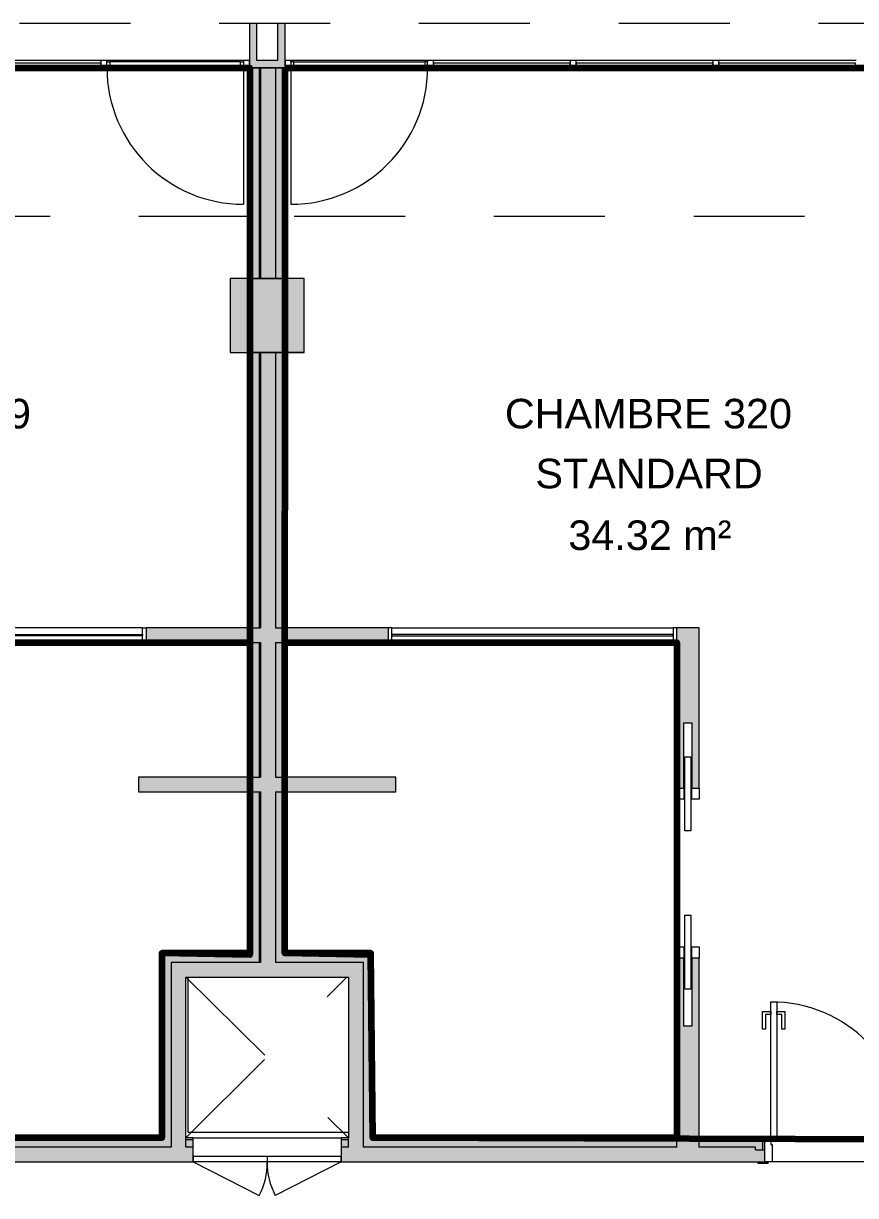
# Model space of a CAD drawing. Header units: metres. Extents: x -227.9 to -140, y 38 to 92.1.
# Drawn here: x -197.77 to -192.14, y 51.89 to 59.81 of the extents above; entities that cross this region are included whole.
import ezdxf

# ---------------------------------------------------------------- set-up
doc = ezdxf.new("R2010")
doc.units = ezdxf.units.M
doc.linetypes.add('JIS_02_0.7', pattern=[1.35, 0.75, -0.6])
for name, color, linetype, lineweight in [('A-AREA-IDEN', 7, 'Continuous', 9), ('A-COLS', 7, 'Continuous', 5), ('A-DOOR', 7, 'Continuous', 5), ('A-FLOR', 7, 'Continuous', 5), ('A-GLAZ', 7, 'Continuous', 5), ('A-GLAZ-CURT', 7, 'Continuous', 5), ('A-GLAZ-CWMG', 7, 'Continuous', 5), ('A-ROOF', 7, 'Continuous', 5), ('A-WALL', 7, 'Continuous', 5), ('A-WALL-PATT', 7, 'Continuous', 13), ('I-WALL', 7, 'Continuous', 5), ('S-COLS', 7, 'Continuous', 5)]:
    doc.layers.add(name, color=color, linetype=linetype, lineweight=lineweight)
doc.layers.add('A-DETL', color=94, linetype='Continuous', lineweight=5, true_color=0x00a600)
doc.layers.add('Chambre', color=40, linetype='Continuous')
doc.layers.add('SDB', color=230, linetype='Continuous')
doc.styles.add('Arial_1', font='arial.ttf', dxfattribs={"height": 0.2})

msp = doc.modelspace()

# ---------------------------------------------------------------- hatches: boundary and pattern name
at = {"layer": 'A-COLS', "true_color": 0x808080}
msp.add_hatch(color=8, dxfattribs=at).paths.add_polyline_path([(-195.9994, 59.5133), (-195.9994, 59.8133), (-196.0494, 59.8133), (-196.0494, 59.5633), (-196.1894, 59.5634), (-196.1894, 59.8134), (-196.2394, 59.8134), (-196.2394, 59.5134)])
at = {"layer": 'A-WALL-PATT', "lineweight": 5, "true_color": 0xaaaaaa}
msp.add_hatch(color=253, dxfattribs=at).paths.add_polyline_path([(-196.1641, 58.0885), (-196.1641, 59.5135), (-196.1741, 59.5135), (-196.1741, 58.0885)])
h = msp.add_hatch(color=253, dxfattribs=at)
h.paths.add_polyline_path([(-196.1644, 53.4646), (-196.1644, 54.6175), (-196.1744, 54.6175), (-196.1744, 53.4646)])
h.paths.add_polyline_path([(-196.1744, 54.7175), (-196.1644, 54.7175), (-196.1644, 55.6275), (-196.1744, 55.6275), (-196.1744, 55.2836)])
h.paths.add_polyline_path([(-196.1644, 55.7275), (-196.1644, 57.5876), (-196.1744, 57.5876), (-196.1744, 55.7275)])
at = {"layer": 'I-WALL', "true_color": 0xaaaaaa}
for points in [[(-196.2241, 58.0885), (-196.2241, 59.5135), (-196.2371, 59.5135), (-196.2371, 58.0885)], [(-196.1741, 58.0885), (-196.1741, 59.5135), (-196.2241, 59.5135), (-196.2241, 58.0885)], [(-196.1641, 58.0885), (-196.0641, 58.0885), (-196.0641, 59.5135), (-196.1641, 59.5135), (-196.1641, 58.4985)], [(-196.0141, 58.0885), (-196.0141, 59.5135), (-196.0641, 59.5135), (-196.0641, 58.0885)], [(-196.0011, 58.0885), (-196.0011, 59.5135), (-196.0141, 59.5135), (-196.0141, 58.0885)], [(-196.0644, 53.4646), (-196.0644, 57.5876), (-196.1644, 57.5876), (-196.1644, 53.4646)], [(-196.1644, 54.6175), (-196.1644, 54.7175), (-196.9894, 54.7175), (-196.9894, 54.6175), (-196.1744, 54.6175)], [(-196.0014, 54.6175), (-195.2494, 54.6175), (-195.2494, 54.7175), (-196.0644, 54.7175), (-196.0644, 54.6175), (-196.0144, 54.6175)], [(-196.8324, 52.2776), (-196.8194, 52.2776), (-196.8194, 53.5276), (-196.8324, 53.5276), (-196.8324, 53.1404)], [(-196.7694, 52.2646), (-196.7694, 53.5146), (-196.8194, 53.5146), (-196.8194, 52.2646)], [(-195.4194, 52.2776), (-195.4064, 52.2776), (-195.4064, 53.5146), (-195.4194, 53.5146), (-195.4194, 53.1404)], [(-196.7694, 52.2146), (-196.6694, 52.2146), (-196.6694, 53.4646), (-196.7694, 53.4646), (-196.7694, 52.2646)], [(-195.4694, 53.3646), (-195.4694, 53.4646), (-196.6694, 53.4646), (-196.6694, 53.3646), (-195.5694, 53.3646)], [(-195.4694, 52.2646), (-195.4194, 52.2646), (-195.4194, 53.4646), (-195.4694, 53.4646), (-195.4694, 52.2776)], [(-195.5694, 52.2146), (-195.4694, 52.2146), (-195.4694, 53.3646), (-195.5694, 53.3646), (-195.5694, 52.2646)]]:
    msp.add_hatch(color=253, dxfattribs=at).paths.add_polyline_path(points)
h = msp.add_hatch(color=253, dxfattribs=at)
h.paths.add_polyline_path([(-196.2244, 53.5276), (-196.2244, 54.6175), (-196.2374, 54.6175), (-196.2374, 53.5276)])
h.paths.add_polyline_path([(-196.2244, 54.7175), (-196.2244, 55.6275), (-196.2374, 55.6275), (-196.2374, 54.7175)])
h.paths.add_polyline_path([(-196.2374, 55.7275), (-196.2244, 55.7275), (-196.2244, 57.5876), (-196.2374, 57.5876), (-196.2374, 56.3552)])
h = msp.add_hatch(color=253, dxfattribs=at)
h.paths.add_polyline_path([(-196.1744, 53.5146), (-196.1744, 54.6175), (-196.2244, 54.6175), (-196.2244, 53.5146)])
h.paths.add_polyline_path([(-196.2244, 54.7175), (-196.1744, 54.7175), (-196.1744, 55.6275), (-196.2244, 55.6275), (-196.2244, 55.2836)])
h.paths.add_polyline_path([(-196.1744, 55.7275), (-196.1744, 57.5876), (-196.2244, 57.5876), (-196.2244, 55.7275)])
h = msp.add_hatch(color=253, dxfattribs=at)
h.paths.add_polyline_path([(-196.0144, 53.5146), (-196.0144, 54.6175), (-196.0644, 54.6175), (-196.0644, 53.5146)])
h.paths.add_polyline_path([(-196.0644, 54.7175), (-196.0144, 54.7175), (-196.0144, 55.6275), (-196.0644, 55.6275), (-196.0644, 55.2836)])
h.paths.add_polyline_path([(-196.0144, 55.7275), (-196.0144, 57.5876), (-196.0644, 57.5876), (-196.0644, 55.7275)])
h = msp.add_hatch(color=253, dxfattribs=at)
h.paths.add_polyline_path([(-196.0144, 53.5276), (-196.0014, 53.5276), (-196.0014, 54.6175), (-196.0144, 54.6175), (-196.0144, 54.212)])
h.paths.add_polyline_path([(-196.0014, 54.7175), (-196.0014, 55.6275), (-196.0144, 55.6275), (-196.0144, 54.7175)])
h.paths.add_polyline_path([(-196.0144, 55.7275), (-196.0014, 55.7275), (-196.0014, 57.5876), (-196.0144, 57.5876), (-196.0144, 56.3552)])
h = msp.add_hatch(color=253, dxfattribs=at)
h.paths.add_polyline_path([(-198.8874, 55.6275), (-198.8874, 55.7275), (-199.0374, 55.7275), (-199.0374, 55.6275)])
h.paths.add_polyline_path([(-196.9374, 55.6275), (-196.1644, 55.6275), (-196.1644, 55.7275), (-196.9374, 55.7275)])
h = msp.add_hatch(color=253, dxfattribs=at)
h.paths.add_polyline_path([(-193.2014, 55.6275), (-193.2014, 55.7275), (-193.3514, 55.7275), (-193.3514, 55.6275)])
h.paths.add_polyline_path([(-196.0144, 55.6275), (-195.3014, 55.6275), (-195.3014, 55.7275), (-196.0644, 55.7275), (-196.0644, 55.6275)])
h = msp.add_hatch(color=253, dxfattribs=at)
h.paths.add_polyline_path([(-193.2014, 52.2146), (-193.2014, 53.4934), (-193.2489, 53.4934), (-193.2489, 53.0334), (-193.3039, 53.0334), (-193.3039, 53.4934), (-193.3514, 53.4934), (-193.3514, 52.2146)])
h.paths.add_polyline_path([(-193.2014, 54.6434), (-193.2014, 55.6275), (-193.3514, 55.6275), (-193.3514, 54.6434), (-193.3039, 54.6434), (-193.3039, 55.0834), (-193.2489, 55.0834), (-193.2489, 54.6434)])
h = msp.add_hatch(color=253, dxfattribs=at)
h.paths.add_polyline_path([(-195.4064, 53.5146), (-195.4064, 53.5276), (-196.0144, 53.5276), (-196.0144, 53.5146), (-195.4194, 53.5146)])
h.paths.add_polyline_path([(-196.4073, 53.5146), (-196.2244, 53.5146), (-196.2244, 53.5276), (-196.8194, 53.5276), (-196.8194, 53.5146), (-196.6694, 53.5146)])
h = msp.add_hatch(color=253, dxfattribs=at)
h.paths.add_polyline_path([(-195.4694, 53.4646), (-195.4194, 53.4646), (-195.4194, 53.5146), (-196.0644, 53.5146), (-196.0644, 53.4646), (-195.585, 53.4646)])
h.paths.add_polyline_path([(-196.1744, 53.4646), (-196.1744, 53.5146), (-196.7694, 53.5146), (-196.7694, 53.4646), (-196.4073, 53.4646)])
h = msp.add_hatch(color=253, dxfattribs=at)
h.paths.add_polyline_path([(-181.4934, 52.1961), (-181.4934, 52.2146), (-180.6325, 52.2146), (-180.6325, 52.2646), (-181.5434, 52.2646), (-181.5434, 52.1961)])
h.paths.add_polyline_path([(-182.6194, 52.1961), (-182.5694, 52.1961), (-182.5694, 52.2646), (-183.0017, 52.2646), (-183.0017, 52.2146), (-182.6194, 52.2146)])
h.paths.add_polyline_path([(-189.2694, 52.1961), (-189.2194, 52.1961), (-189.2194, 52.2146), (-188.8377, 52.2146), (-188.8377, 52.2646), (-189.2694, 52.2646)])
h.paths.add_polyline_path([(-190.2954, 52.1961), (-190.2954, 52.2646), (-190.9647, 52.2646), (-190.9647, 52.2146), (-190.3454, 52.2146), (-190.3454, 52.1961)])
h.paths.add_polyline_path([(-192.7694, 52.1961), (-192.7694, 52.2646), (-193.2014, 52.2646), (-193.2014, 52.2146), (-192.8194, 52.2146), (-192.8194, 52.1961)])
h.paths.add_polyline_path([(-191.6934, 52.1961), (-191.6934, 52.2146), (-191.0747, 52.2146), (-191.0747, 52.2646), (-191.7434, 52.2646), (-191.7434, 52.1961)])
h.paths.add_polyline_path([(-200.5454, 52.1961), (-200.4954, 52.1961), (-200.4954, 52.2646), (-201.1644, 52.2646), (-201.1644, 52.2146), (-200.5454, 52.2146)])
h.paths.add_polyline_path([(-202.9694, 52.1961), (-202.9694, 52.2646), (-203.4064, 52.2646), (-203.4064, 52.2146), (-203.0194, 52.2146), (-203.0194, 52.1961), (-202.9855, 52.1961)])
h.paths.add_polyline_path([(-199.4694, 52.1961), (-199.4194, 52.1961), (-199.4194, 52.2146), (-199.0374, 52.2146), (-199.0374, 52.2646), (-199.4694, 52.2646)])
h.paths.add_polyline_path([(-201.9434, 52.1961), (-201.8934, 52.1961), (-201.8934, 52.2146), (-201.2744, 52.2146), (-201.2744, 52.2646), (-201.9434, 52.2646)])
h.paths.add_polyline_path([(-207.0969, 52.1961), (-207.0539, 52.1961), (-207.0539, 52.2146), (-206.9544, 52.2146), (-206.9544, 52.2646), (-207.1039, 52.2646), (-207.1039, 52.1961)])
h.paths.add_polyline_path([(-208.5299, 52.1961), (-208.5299, 52.2646), (-216.9694, 52.2646), (-216.9694, 52.2146), (-208.5799, 52.2146), (-208.5799, 52.1961)])
h.paths.add_polyline_path([(-183.1517, 52.2146), (-183.1517, 52.2646), (-185.2694, 52.2646), (-185.2694, 52.2146), (-183.2507, 52.2146)])
h.paths.add_polyline_path([(-185.3694, 52.2146), (-185.3694, 52.2646), (-185.4194, 52.2646), (-185.4194, 52.2146)])
h.paths.add_polyline_path([(-186.4694, 52.2146), (-186.4194, 52.2146), (-186.4194, 52.2646), (-186.4694, 52.2646)])
h.paths.add_polyline_path([(-186.5694, 52.2146), (-186.5694, 52.2646), (-188.6877, 52.2646), (-188.6877, 52.2146), (-187.3622, 52.2146)])
h.paths.add_polyline_path([(-193.3514, 52.2146), (-193.3514, 52.2646), (-195.4694, 52.2646), (-195.4694, 52.2146), (-193.9404, 52.2146)])
h.paths.add_polyline_path([(-195.6194, 52.2146), (-195.5694, 52.2146), (-195.5694, 52.2646), (-195.6194, 52.2646)])
h.paths.add_polyline_path([(-197.2295, 52.2146), (-196.7694, 52.2146), (-196.7694, 52.2646), (-198.8874, 52.2646), (-198.8874, 52.2146), (-198.8741, 52.2146)])
h.paths.add_polyline_path([(-196.6694, 52.2146), (-196.6194, 52.2146), (-196.6194, 52.2646), (-196.6694, 52.2646)])
h.paths.add_polyline_path([(-203.5564, 52.2146), (-203.5564, 52.2646), (-205.6694, 52.2646), (-205.6694, 52.2146), (-203.8078, 52.2146)])
h.paths.add_polyline_path([(-205.8119, 52.2146), (-205.7694, 52.2146), (-205.7694, 52.2646), (-205.8119, 52.2646)])
h.paths.add_polyline_path([(-206.8119, 52.2146), (-206.8119, 52.2646), (-206.8544, 52.2646), (-206.8544, 52.2146)])
h = msp.add_hatch(color=253, dxfattribs=at)
h.paths.add_polyline_path([(-181.5564, 52.1961), (-181.5434, 52.1961), (-181.5434, 52.2646), (-180.6825, 52.2646), (-180.6825, 52.2776), (-181.5564, 52.2776), (-181.5564, 52.2338)])
h.paths.add_polyline_path([(-182.5694, 52.1961), (-182.5564, 52.1961), (-182.5564, 52.2776), (-183.0017, 52.2776), (-183.0017, 52.2646), (-182.5694, 52.2646), (-182.5694, 52.2338)])
h.paths.add_polyline_path([(-189.2694, 52.1961), (-189.2694, 52.2646), (-188.8377, 52.2646), (-188.8377, 52.2776), (-189.2824, 52.2776), (-189.2824, 52.1961)])
h.paths.add_polyline_path([(-192.7564, 52.1961), (-192.7564, 52.2776), (-193.2014, 52.2776), (-193.2014, 52.2646), (-192.7694, 52.2646), (-192.7694, 52.1961)])
h.paths.add_polyline_path([(-190.2824, 52.1961), (-190.2824, 52.2776), (-190.9147, 52.2776), (-190.9147, 52.2646), (-190.2954, 52.2646), (-190.2954, 52.1961)])
h.paths.add_polyline_path([(-191.7564, 52.1961), (-191.7434, 52.1961), (-191.7434, 52.2646), (-191.1247, 52.2646), (-191.1247, 52.2776), (-191.7564, 52.2776), (-191.7564, 52.2338)])
h.paths.add_polyline_path([(-200.4824, 52.1961), (-200.4824, 52.2776), (-201.1144, 52.2776), (-201.1144, 52.2646), (-200.4954, 52.2646), (-200.4954, 52.1961)])
h.paths.add_polyline_path([(-201.9434, 52.1961), (-201.9434, 52.2646), (-201.3244, 52.2646), (-201.3244, 52.2776), (-201.9564, 52.2776), (-201.9564, 52.1961)])
h.paths.add_polyline_path([(-202.9564, 52.1961), (-202.9564, 52.2776), (-203.4064, 52.2776), (-203.4064, 52.2646), (-202.9694, 52.2646), (-202.9694, 52.1961)])
h.paths.add_polyline_path([(-199.4824, 52.1961), (-199.4694, 52.1961), (-199.4694, 52.2646), (-199.0374, 52.2646), (-199.0374, 52.2776), (-199.4824, 52.2776), (-199.4824, 52.2338)])
h.paths.add_polyline_path([(-207.1039, 52.1961), (-207.1039, 52.2646), (-207.0044, 52.2646), (-207.0044, 52.2776), (-207.1169, 52.2776), (-207.1169, 52.1961)])
h.paths.add_polyline_path([(-208.5169, 52.1961), (-208.5169, 52.2776), (-216.9194, 52.2776), (-216.9194, 52.2646), (-208.5299, 52.2646), (-208.5299, 52.1961)])
h.paths.add_polyline_path([(-183.1517, 52.2646), (-183.1517, 52.2776), (-185.2194, 52.2776), (-185.2194, 52.2646), (-183.2507, 52.2646)])
h.paths.add_polyline_path([(-185.4194, 52.2646), (-185.3694, 52.2646), (-185.3694, 52.2776), (-185.4194, 52.2776)])
h.paths.add_polyline_path([(-186.4694, 52.2646), (-186.4194, 52.2646), (-186.4194, 52.2776), (-186.4694, 52.2776)])
h.paths.add_polyline_path([(-186.6194, 52.2646), (-186.6194, 52.2776), (-188.6877, 52.2776), (-188.6877, 52.2646), (-187.3622, 52.2646)])
h.paths.add_polyline_path([(-195.585, 52.2646), (-195.5694, 52.2646), (-195.5694, 52.2776), (-195.6194, 52.2776), (-195.6194, 52.2646)])
h.paths.add_polyline_path([(-195.4194, 52.2646), (-193.3514, 52.2646), (-193.3514, 52.2776), (-195.4194, 52.2776)])
h.paths.add_polyline_path([(-196.8194, 52.2646), (-196.8194, 52.2776), (-198.8874, 52.2776), (-198.8874, 52.2646), (-197.2295, 52.2646)])
h.paths.add_polyline_path([(-196.6694, 52.2646), (-196.6194, 52.2646), (-196.6194, 52.2776), (-196.6694, 52.2776)])
h.paths.add_polyline_path([(-203.5564, 52.2646), (-203.5564, 52.2776), (-205.6194, 52.2776), (-205.6194, 52.2646), (-203.8078, 52.2646)])
h.paths.add_polyline_path([(-206.8119, 52.2646), (-206.8119, 52.2776), (-206.8544, 52.2776), (-206.8544, 52.2646)])
h.paths.add_polyline_path([(-205.7694, 52.2646), (-205.7694, 52.2776), (-205.8119, 52.2776), (-205.8119, 52.2646)])
h = msp.add_hatch(color=253, dxfattribs=at)
h.paths.add_polyline_path([(-180.5325, 52.1146), (-180.5325, 52.2146), (-181.4934, 52.2146), (-181.4934, 52.1961), (-181.5564, 52.1961), (-181.5564, 52.1146), (-180.7839, 52.1146)])
h.paths.add_polyline_path([(-182.5564, 52.1146), (-182.5564, 52.1961), (-182.6194, 52.1961), (-182.6194, 52.2146), (-185.4194, 52.2146), (-185.4194, 52.1146), (-182.6014, 52.1146)])
h.paths.add_polyline_path([(-187.3622, 52.1146), (-186.4194, 52.1146), (-186.4194, 52.2146), (-189.2194, 52.2146), (-189.2194, 52.1961), (-189.2824, 52.1961), (-189.2824, 52.1146), (-189.0067, 52.1146)])
h.paths.add_polyline_path([(-191.0624, 52.1146), (-190.2824, 52.1146), (-190.2824, 52.1961), (-190.3454, 52.1961), (-190.3454, 52.2146), (-191.6934, 52.2146), (-191.6934, 52.1961), (-191.7564, 52.1961), (-191.7564, 52.1146), (-191.4736, 52.1146)])
h.paths.add_polyline_path([(-193.9404, 52.1146), (-192.7564, 52.1146), (-192.7564, 52.1961), (-192.8194, 52.1961), (-192.8194, 52.2146), (-195.6194, 52.2146), (-195.6194, 52.1146), (-195.585, 52.1146)])
h.paths.add_polyline_path([(-197.2295, 52.1146), (-196.6194, 52.1146), (-196.6194, 52.2146), (-199.4194, 52.2146), (-199.4194, 52.1961), (-199.4824, 52.1961), (-199.4824, 52.1146), (-198.8741, 52.1146)])
h.paths.add_polyline_path([(-201.9564, 52.1146), (-200.4824, 52.1146), (-200.4824, 52.1961), (-200.5454, 52.1961), (-200.5454, 52.2146), (-201.8934, 52.2146), (-201.8934, 52.1961), (-201.9564, 52.1961)])
h.paths.add_polyline_path([(-202.9855, 52.1146), (-202.9564, 52.1146), (-202.9564, 52.1961), (-203.0194, 52.1961), (-203.0194, 52.2146), (-205.8119, 52.2146), (-205.8119, 52.1146), (-203.0014, 52.1146)])
h.paths.add_polyline_path([(-206.8119, 52.1146), (-206.8119, 52.2146), (-207.0539, 52.2146), (-207.0539, 52.1961), (-207.1169, 52.1951), (-207.1169, 52.1146), (-207.0969, 52.1146)])
h.paths.add_polyline_path([(-208.7415, 52.1146), (-208.5169, 52.1146), (-208.5169, 52.1961), (-208.5799, 52.1961), (-208.5799, 52.2146), (-217.0694, 52.2146), (-217.0694, 52.1146), (-212.0306, 52.1146)])
at = {"layer": 'S-COLS', "true_color": 0x808080}
msp.add_hatch(color=8, dxfattribs=at).paths.add_polyline_path([(-196.3691, 57.5885), (-195.8691, 57.5885), (-195.8691, 58.0885), (-196.3691, 58.0885)])

# ---------------------------------------------------------------- linework, layer by layer
at = {"layer": 'A-COLS', "lineweight": 13}
for p, q in [((-196.2394, 59.8134), (-196.2394, 59.5134)), ((-196.1894, 59.8134), (-196.2394, 59.8134)), ((-196.1894, 59.5634), (-196.1894, 59.8134)), ((-195.9994, 59.8133), (-196.0494, 59.8133)), ((-196.0494, 59.8133), (-196.0494, 59.5633)), ((-195.9994, 59.5133), (-195.9994, 59.8133)), ((-196.0494, 59.5633), (-196.1894, 59.5634)), ((-196.2394, 59.5134), (-195.9994, 59.5133))]:
    msp.add_line(p, q, dxfattribs=at)
at = {"layer": 'A-DETL', "color": 7, "linetype": 'JIS_02_0.7'}
for p, q in [((-183.5441, 59.8135), (-203.5941, 59.8135)), ((-196.6694, 52.2776), (-195.5824, 53.3646)), ((-196.6694, 53.3646), (-195.5694, 52.2776))]:
    msp.add_line(p, q, dxfattribs=at)
at = {"layer": 'A-DETL', "color": 9, "linetype": 'JIS_02_0.7', "lineweight": 9, "true_color": 0xc0c0c0}
for p, q in [((-196.2371, 58.5085), (-201.1008, 58.5085)), ((-191.1374, 58.5085), (-196.0011, 58.5085))]:
    msp.add_line(p, q, dxfattribs=at)
at = {"layer": 'A-DOOR', "color": 9, "lineweight": 9, "true_color": 0xc0c0c0}
for p, q in [((-197.2034, 59.5546), (-197.1834, 59.5546)), ((-197.2034, 59.5146), (-197.2034, 59.5546)), ((-197.1834, 59.5546), (-197.1834, 59.5146)), ((-196.2994, 59.5546), (-196.2794, 59.5546)), ((-196.2994, 59.5146), (-196.2994, 59.5546)), ((-196.2794, 59.5546), (-196.2794, 59.5146)), ((-195.9394, 59.5548), (-195.9594, 59.5548)), ((-195.9594, 59.5548), (-195.9594, 59.5148)), ((-195.9394, 59.5148), (-195.9394, 59.5548)), ((-195.0354, 59.5548), (-195.0554, 59.5548)), ((-195.0554, 59.5548), (-195.0554, 59.5148)), ((-195.0354, 59.5148), (-195.0354, 59.5548)), ((-197.1834, 59.5146), (-197.2034, 59.5146)), ((-196.2794, 59.5146), (-196.2994, 59.5146)), ((-195.9594, 59.5148), (-195.9394, 59.5148)), ((-195.0554, 59.5148), (-195.0354, 59.5148)), ((-196.6174, 52.1546), (-196.1204, 52.1546)), ((-196.6174, 52.1146), (-196.6174, 52.1546)), ((-196.1204, 52.1546), (-196.1204, 52.1146)), ((-196.1184, 52.1546), (-195.6214, 52.1546)), ((-196.1184, 52.1146), (-196.1184, 52.1546)), ((-195.6214, 52.1546), (-195.6214, 52.1146)), ((-196.1204, 52.1146), (-196.6174, 52.1146)), ((-195.6214, 52.1146), (-196.1184, 52.1146))]:
    msp.add_line(p, q, dxfattribs=at)
at = {"layer": 'A-DOOR', "color": 9, "true_color": 0xc0c0c0}
for p, q in [((-196.2994, 59.5546), (-197.1834, 59.5546)), ((-195.9394, 59.5548), (-195.0554, 59.5548)), ((-197.1834, 59.5146), (-196.2994, 59.5146)), ((-195.0554, 59.5148), (-195.9394, 59.5148)), ((-193.3514, 54.6434), (-193.3039, 54.6434)), ((-193.3514, 54.5684), (-193.3514, 54.6434)), ((-193.3039, 54.6434), (-193.3039, 54.5684)), ((-193.2489, 54.6434), (-193.2014, 54.6434)), ((-193.2489, 54.5684), (-193.2489, 54.6434)), ((-193.2014, 54.6434), (-193.2014, 54.5684)), ((-193.3039, 54.5684), (-193.3514, 54.5684)), ((-193.2014, 54.5684), (-193.2489, 54.5684)), ((-193.3514, 53.5684), (-193.3039, 53.5684)), ((-193.3514, 53.4934), (-193.3514, 53.5684)), ((-193.3039, 53.5684), (-193.3039, 53.4934)), ((-193.2489, 53.5684), (-193.2014, 53.5684)), ((-193.2489, 53.4934), (-193.2489, 53.5684)), ((-193.2014, 53.5684), (-193.2014, 53.4934)), ((-193.3039, 53.4934), (-193.3514, 53.4934)), ((-193.2014, 53.4934), (-193.2489, 53.4934)), ((-192.8014, 52.2876), (-192.7364, 52.2876)), ((-192.8014, 52.2776), (-192.8014, 52.2876)), ((-192.7364, 52.2776), (-192.8014, 52.2776)), ((-192.7564, 52.1146), (-192.7564, 52.2776)), ((-192.7564, 52.2776), (-192.7164, 52.2776)), ((-192.7364, 52.2876), (-192.7364, 52.2776)), ((-192.7164, 52.2776), (-192.7164, 52.2338)), ((-192.7164, 52.2338), (-192.7064, 52.2338)), ((-192.7064, 52.2338), (-192.7064, 52.1146)), ((-196.6194, 52.1146), (-196.1739, 51.8876)), ((-195.6194, 52.1146), (-196.0649, 51.8876)), ((-192.8014, 52.1146), (-192.7364, 52.1146)), ((-192.8014, 52.1046), (-192.8014, 52.1146)), ((-192.7364, 52.1046), (-192.8014, 52.1046)), ((-192.7064, 52.1146), (-192.7564, 52.1146)), ((-192.7364, 52.1146), (-192.7364, 52.1046))]:
    msp.add_line(p, q, dxfattribs=at)
at = {"layer": 'A-DOOR'}
for p, q in [((-196.2794, 59.5146), (-196.2794, 58.5906)), ((-195.9594, 59.5148), (-195.9594, 58.5908)), ((-193.2964, 54.8534), (-193.2564, 54.8534)), ((-193.2964, 54.3534), (-193.2964, 54.8534)), ((-193.2564, 54.8534), (-193.2564, 54.3534)), ((-193.2564, 54.3534), (-193.2964, 54.3534)), ((-193.2964, 53.7834), (-193.2564, 53.7834)), ((-193.2964, 53.2834), (-193.2964, 53.7834)), ((-193.2564, 53.7834), (-193.2564, 53.2834)), ((-193.2564, 53.2834), (-193.2964, 53.2834)), ((-192.7164, 53.1976), (-192.6764, 53.1976)), ((-192.7164, 52.2776), (-192.7164, 53.1976)), ((-192.6764, 53.1976), (-192.6764, 52.2776)), ((-192.7714, 53.0126), (-192.7714, 53.1326)), ((-192.7714, 53.1326), (-192.7164, 53.1326)), ((-192.7514, 53.1126), (-192.7514, 53.0126)), ((-192.7164, 53.1126), (-192.7514, 53.1126)), ((-192.7164, 53.1326), (-192.7164, 53.1126)), ((-192.6764, 53.1326), (-192.6214, 53.1326)), ((-192.6764, 53.1126), (-192.6764, 53.1326)), ((-192.6414, 53.1126), (-192.6764, 53.1126)), ((-192.6414, 53.0126), (-192.6414, 53.1126)), ((-192.6214, 53.1326), (-192.6214, 53.0126)), ((-192.7514, 53.0126), (-192.7714, 53.0126)), ((-192.6214, 53.0126), (-192.6414, 53.0126)), ((-192.6764, 52.2776), (-192.7164, 52.2776))]:
    msp.add_line(p, q, dxfattribs=at)
for centre, radius, start, end in [((-196.2794, 59.5146), 0.924, 180, 270), ((-195.9594, 59.5148), 0.924, 270, 360), ((-192.7164, 52.2776), 0.92, 0, 90)]:
    msp.add_arc(centre, radius, start, end, dxfattribs=at)
at = {"layer": 'A-DOOR', "color": 9, "true_color": 0xc0c0c0}
for centre, start, end in [((-196.5738, 52.1037), 331.62051, 1.37949), ((-195.665, 52.1037), 178.62051, 208.37949)]:
    msp.add_arc(centre, 0.4546, start, end, dxfattribs=at)
at = {"layer": 'A-FLOR', "lineweight": 9}
for p, q in [((-198.1713, 59.5135), (-197.2396, 59.5135)), ((-197.2073, 59.5135), (-196.2756, 59.5135)), ((-196.2433, 59.5135), (-196.2393, 59.5135)), ((-195.9996, 59.5135), (-195.9954, 59.5135)), ((-195.9634, 59.5135), (-195.0314, 59.5135)), ((-194.9994, 59.5135), (-194.0674, 59.5135)), ((-194.0354, 59.5135), (-193.1034, 59.5135)), ((-193.0714, 59.5135), (-192.1394, 59.5135)), ((-196.6547, 53.3638), (-195.5694, 53.3638)), ((-196.6547, 52.3138), (-196.6547, 53.3638)), ((-195.5694, 52.3138), (-196.6547, 52.3138))]:
    msp.add_line(p, q, dxfattribs=at)
at = {"layer": 'A-FLOR'}
msp.add_line((-195.8691, 57.5876), (-196.0014, 57.5876), dxfattribs=at)
at = {"layer": 'A-GLAZ'}
for p, q in [((-196.9624, 55.7275), (-198.8624, 55.7275)), ((-195.2764, 55.7275), (-193.3764, 55.7275)), ((-198.8624, 55.6275), (-196.9624, 55.6275)), ((-193.3764, 55.6275), (-195.2764, 55.6275))]:
    msp.add_line(p, q, dxfattribs=at)
at = {"layer": 'A-GLAZ', "lineweight": 13}
for p, q in [((-196.9624, 55.7275), (-196.9374, 55.7275)), ((-196.9624, 55.6275), (-196.9624, 55.7275)), ((-196.9374, 55.7275), (-196.9374, 55.6275)), ((-195.2764, 55.7275), (-195.3014, 55.7275)), ((-195.3014, 55.7275), (-195.3014, 55.6275)), ((-195.2764, 55.6275), (-195.2764, 55.7275)), ((-193.3514, 55.7275), (-193.3764, 55.7275)), ((-193.3764, 55.7275), (-193.3764, 55.6275)), ((-193.3514, 55.6275), (-193.3514, 55.7275)), ((-198.8624, 55.6825), (-196.9624, 55.6825)), ((-196.9624, 55.6725), (-198.8624, 55.6725)), ((-196.9624, 55.6825), (-196.9624, 55.6725)), ((-193.3764, 55.6825), (-195.2764, 55.6825)), ((-195.2764, 55.6825), (-195.2764, 55.6725)), ((-195.2764, 55.6725), (-193.3764, 55.6725)), ((-193.3764, 55.6725), (-193.3764, 55.6825)), ((-196.9374, 55.6275), (-196.9624, 55.6275)), ((-195.3014, 55.6275), (-195.2764, 55.6275)), ((-193.3764, 55.6275), (-193.3514, 55.6275))]:
    msp.add_line(p, q, dxfattribs=at)
at = {"layer": 'A-GLAZ-CURT', "lineweight": 9}
for p, q in [((-197.2434, 59.5446), (-198.1674, 59.5446)), ((-197.2434, 59.5146), (-197.2434, 59.5446)), ((-194.0714, 59.5448), (-194.9954, 59.5448)), ((-194.9954, 59.5448), (-194.9954, 59.5148)), ((-194.0714, 59.5148), (-194.0714, 59.5448)), ((-193.1074, 59.5448), (-194.0314, 59.5448)), ((-194.0314, 59.5448), (-194.0314, 59.5148)), ((-193.1074, 59.5148), (-193.1074, 59.5448)), ((-192.1434, 59.5448), (-193.0674, 59.5448)), ((-193.0674, 59.5448), (-193.0674, 59.5148)), ((-192.1434, 59.5148), (-192.1434, 59.5448)), ((-198.1674, 59.5146), (-197.2434, 59.5146)), ((-194.9954, 59.5148), (-194.0714, 59.5148)), ((-194.0314, 59.5148), (-193.1074, 59.5148)), ((-193.0674, 59.5148), (-192.1434, 59.5148))]:
    msp.add_line(p, q, dxfattribs=at)
at = {"layer": 'A-GLAZ-CWMG', "lineweight": 13, "extrusion": (0, 0, -1)}
for p, q in [((-197.2434, 59.5594), (-197.2434, 59.5174)), ((-197.2074, 59.5634), (-197.2394, 59.5634)), ((-197.2034, 59.5546), (-197.2034, 59.5594)), ((-195.9994, 59.5595), (-195.9994, 59.5175)), ((-195.9634, 59.5635), (-195.9954, 59.5635)), ((-195.9594, 59.5548), (-195.9594, 59.5595)), ((-195.0354, 59.5595), (-195.0354, 59.5548)), ((-194.9994, 59.5635), (-195.0314, 59.5635)), ((-194.9954, 59.5175), (-194.9954, 59.5595)), ((-194.0714, 59.5595), (-194.0714, 59.5175)), ((-194.0354, 59.5635), (-194.0674, 59.5635)), ((-194.0314, 59.5175), (-194.0314, 59.5595)), ((-193.1074, 59.5595), (-193.1074, 59.5175)), ((-193.0714, 59.5635), (-193.1034, 59.5635)), ((-193.0674, 59.5175), (-193.0674, 59.5595)), ((-197.2394, 59.5134), (-197.2074, 59.5134)), ((-195.9954, 59.5135), (-195.9634, 59.5135)), ((-195.0314, 59.5135), (-194.9994, 59.5135)), ((-194.0674, 59.5135), (-194.0354, 59.5135)), ((-193.1034, 59.5135), (-193.0714, 59.5135))]:
    msp.add_line(p, q, dxfattribs=at)
at = {"layer": 'A-GLAZ-CWMG', "lineweight": 13}
for p, q in [((-196.2794, 59.5594), (-196.2794, 59.5546)), ((-196.2434, 59.5634), (-196.2754, 59.5634)), ((-196.2394, 59.5174), (-196.2394, 59.5594)), ((-196.2754, 59.5134), (-196.2434, 59.5134))]:
    msp.add_line(p, q, dxfattribs=at)
at = {"layer": 'A-GLAZ-CWMG', "lineweight": 13, "extrusion": (0, 0, -1)}
for centre, start, end in [((197.2394, 59.5594), 360, 90), ((197.2074, 59.5594), 90, 180), ((195.9954, 59.5595), 360, 90), ((195.9634, 59.5595), 90, 180), ((195.0314, 59.5595), 360, 90), ((194.9994, 59.5595), 90, 180), ((194.0674, 59.5595), 360, 90), ((194.0354, 59.5595), 90, 180), ((193.1034, 59.5595), 360, 90), ((193.0714, 59.5595), 90, 180), ((197.2394, 59.5174), 270, 0), ((197.2074, 59.5174), 180, 270), ((195.9954, 59.5175), 270, 0), ((195.9634, 59.5175), 180, 270), ((195.0314, 59.5175), 270, 0), ((194.9994, 59.5175), 180, 270), ((194.0674, 59.5175), 270, 0), ((194.0354, 59.5175), 180, 270), ((193.1034, 59.5175), 270, 0), ((193.0714, 59.5175), 180, 270), ((192.1394, 59.5175), 270, 0)]:
    msp.add_arc(centre, 0.004, start, end, dxfattribs=at)
at = {"layer": 'A-GLAZ-CWMG', "lineweight": 13}
for centre, start, end in [((-196.2754, 59.5594), 90, 180), ((-196.2434, 59.5594), 0, 90), ((-196.2754, 59.5174), 180, 270), ((-196.2434, 59.5174), 270, 0)]:
    msp.add_arc(centre, 0.004, start, end, dxfattribs=at)
at = {"layer": 'A-ROOF'}
for p, q in [((-196.2394, 59.5635), (-201.0994, 59.5635)), ((-196.0494, 59.5635), (-196.1894, 59.5635)), ((-195.9954, 59.5635), (-195.9994, 59.5635)), ((-195.0314, 59.5635), (-195.9634, 59.5635)), ((-194.0674, 59.5635), (-194.9994, 59.5635)), ((-193.1034, 59.5635), (-194.0354, 59.5635)), ((-192.1394, 59.5635), (-193.0714, 59.5635))]:
    msp.add_line(p, q, dxfattribs=at)
at = {"layer": 'A-WALL'}
for p, q in [((-196.2241, 59.5135), (-196.2241, 58.0885)), ((-196.1741, 59.5135), (-196.1741, 58.0885)), ((-196.1641, 59.5135), (-196.1641, 58.0885)), ((-196.0641, 59.5135), (-196.0641, 58.0885)), ((-196.0141, 59.5135), (-196.0141, 58.0885)), ((-196.2244, 57.5876), (-196.2244, 55.7275)), ((-196.1744, 57.5876), (-196.1744, 55.7275)), ((-196.1644, 57.5876), (-196.1644, 55.7275)), ((-196.0644, 57.5876), (-196.0644, 55.7275)), ((-196.0144, 57.5876), (-196.0144, 55.7275)), ((-196.2374, 55.7275), (-196.1644, 55.7275)), ((-196.0644, 55.7275), (-196.0014, 55.7275)), ((-196.2374, 55.6275), (-196.1644, 55.6275)), ((-196.2244, 55.6275), (-196.2244, 54.7175)), ((-196.1744, 55.6275), (-196.1744, 54.7175)), ((-196.1644, 55.6275), (-196.1644, 54.7175)), ((-196.0644, 55.6275), (-196.0644, 54.7175)), ((-196.0644, 55.6275), (-196.0014, 55.6275)), ((-196.0144, 55.6275), (-196.0144, 54.7175)), ((-196.2374, 54.7175), (-196.1644, 54.7175)), ((-196.0644, 54.7175), (-196.0014, 54.7175)), ((-196.2374, 54.6175), (-196.1644, 54.6175)), ((-196.2244, 54.6175), (-196.2244, 53.5146)), ((-196.1744, 54.6175), (-196.1744, 53.4646)), ((-196.1644, 54.6175), (-196.1644, 53.4646)), ((-196.0644, 54.6175), (-196.0644, 53.4646)), ((-196.0644, 54.6175), (-196.0014, 54.6175)), ((-196.0144, 54.6175), (-196.0144, 53.5146)), ((-196.8194, 53.5146), (-196.8194, 52.2646)), ((-196.2244, 53.5146), (-196.8194, 53.5146)), ((-195.4194, 53.5146), (-196.0144, 53.5146)), ((-195.4194, 52.2646), (-195.4194, 53.5146)), ((-196.7694, 53.4646), (-196.7694, 52.2146)), ((-196.1644, 53.4646), (-196.7694, 53.4646)), ((-195.4694, 53.4646), (-196.0644, 53.4646)), ((-195.4694, 52.2146), (-195.4694, 53.4646)), ((-196.8194, 52.2646), (-198.8874, 52.2646)), ((-196.6694, 52.2146), (-196.6694, 52.2776)), ((-196.6194, 52.2646), (-196.6694, 52.2646)), ((-195.5694, 52.2646), (-195.6194, 52.2646)), ((-195.5694, 52.2146), (-195.5694, 52.2776)), ((-193.3514, 52.2646), (-195.4194, 52.2646)), ((-193.3514, 52.2146), (-193.3514, 52.2776)), ((-193.2014, 52.2146), (-193.2014, 52.2776)), ((-192.7694, 52.2646), (-193.2014, 52.2646)), ((-192.7694, 52.1961), (-192.7694, 52.2646)), ((-196.7694, 52.2146), (-198.8874, 52.2146)), ((-196.6194, 52.2146), (-196.6694, 52.2146)), ((-195.5694, 52.2146), (-195.6194, 52.2146)), ((-193.3514, 52.2146), (-195.4694, 52.2146)), ((-192.8194, 52.2146), (-193.2014, 52.2146)), ((-192.8194, 52.1961), (-192.8194, 52.2146)), ((-192.8194, 52.1961), (-192.7564, 52.1961))]:
    msp.add_line(p, q, dxfattribs=at)
at = {"layer": 'Chambre', "lineweight": 140}
for points in [[(-201.0954, 59.5135), (-196.2371, 59.5134), (-196.2374, 53.5276), (-196.8324, 53.5276), (-196.8324, 52.2776), (-201.1014, 52.2776), (-201.0954, 59.5175)], [(-196.0011, 59.5133), (-191.1394, 59.5135), (-191.1247, 52.2646), (-195.4064, 52.2776), (-195.4194, 53.5146), (-196.0014, 53.5276), (-195.9994, 59.5133)]]:
    msp.add_lwpolyline(points, dxfattribs=at)
at = {"layer": 'I-WALL', "lineweight": 13}
for p, q in [((-196.0011, 59.5135), (-196.2371, 59.5135)), ((-196.2371, 59.5135), (-196.2371, 58.0885)), ((-196.0011, 58.0885), (-196.0011, 59.5135)), ((-196.2371, 58.0885), (-196.0011, 58.0885)), ((-196.0014, 57.5876), (-196.2374, 57.5876)), ((-196.2374, 57.5876), (-196.2374, 55.7275)), ((-196.0014, 55.7275), (-196.0014, 57.5876)), ((-196.2374, 55.7275), (-196.9374, 55.7275)), ((-195.3014, 55.7275), (-196.0014, 55.7275)), ((-193.2014, 55.7275), (-193.3514, 55.7275)), ((-193.2014, 54.6434), (-193.2014, 55.7275)), ((-196.9374, 55.6275), (-196.2374, 55.6275)), ((-196.2374, 55.6275), (-196.2374, 54.7175)), ((-196.0014, 54.7175), (-196.0014, 55.6275)), ((-196.0014, 55.6275), (-195.3014, 55.6275)), ((-193.3514, 55.6275), (-193.3514, 54.6434)), ((-193.3039, 54.6434), (-193.3039, 55.0834)), ((-193.3039, 55.0834), (-193.2489, 55.0834)), ((-193.2489, 55.0834), (-193.2489, 54.6434)), ((-196.2374, 54.7175), (-196.9894, 54.7175)), ((-196.9894, 54.7175), (-196.9894, 54.6175)), ((-195.2494, 54.7175), (-196.0014, 54.7175)), ((-195.2494, 54.6175), (-195.2494, 54.7175)), ((-196.9894, 54.6175), (-196.2374, 54.6175)), ((-196.2374, 54.6175), (-196.2374, 53.5276)), ((-196.0014, 53.5276), (-196.0014, 54.6175)), ((-196.0014, 54.6175), (-195.2494, 54.6175)), ((-196.8324, 53.5276), (-196.8324, 52.2776)), ((-196.2374, 53.5276), (-196.8324, 53.5276)), ((-195.4064, 53.5276), (-196.0014, 53.5276)), ((-195.4064, 52.2776), (-195.4064, 53.5276)), ((-193.3514, 53.4934), (-193.3514, 52.2776)), ((-193.3039, 53.0334), (-193.3039, 53.4934)), ((-193.2489, 53.4934), (-193.2489, 53.0334)), ((-193.2014, 52.2776), (-193.2014, 53.4934)), ((-196.6694, 52.2776), (-196.6694, 53.3646)), ((-196.6694, 53.3646), (-195.5694, 53.3646)), ((-195.5694, 53.3646), (-195.5694, 52.2776)), ((-193.2489, 53.0334), (-193.3039, 53.0334)), ((-196.8324, 52.2776), (-198.8874, 52.2776)), ((-196.6194, 52.2776), (-196.6694, 52.2776)), ((-196.6194, 52.1146), (-196.6194, 52.2776)), ((-195.5694, 52.2776), (-195.6194, 52.2776)), ((-195.6194, 52.2776), (-195.6194, 52.1146)), ((-193.3514, 52.2776), (-195.4064, 52.2776)), ((-192.8014, 52.2776), (-193.2014, 52.2776)), ((-199.4374, 52.1146), (-196.6194, 52.1146)), ((-195.6194, 52.1146), (-192.8014, 52.1146))]:
    msp.add_line(p, q, dxfattribs=at)
at = {"layer": 'I-WALL'}
for p, q in [((-196.6194, 52.2776), (-195.6194, 52.2776)), ((-192.6764, 52.2776), (-191.7964, 52.2776)), ((-196.6174, 52.1146), (-196.6194, 52.1146)), ((-196.1184, 52.1146), (-196.1204, 52.1146)), ((-195.6194, 52.1146), (-195.6214, 52.1146)), ((-191.8064, 52.1146), (-192.7064, 52.1146))]:
    msp.add_line(p, q, dxfattribs=at)
at = {"layer": 'S-COLS', "lineweight": 9}
for p, q in [((-195.8691, 58.0885), (-196.3691, 58.0885)), ((-196.3691, 58.0885), (-196.3691, 57.5885)), ((-195.8691, 57.5885), (-195.8691, 58.0885)), ((-196.3691, 57.5885), (-195.8691, 57.5885))]:
    msp.add_line(p, q, dxfattribs=at)
at = {"layer": 'SDB', "lineweight": 140}
for points in [[(-198.8874, 52.2776), (-198.8874, 55.6267), (-196.2374, 55.6267), (-196.2374, 53.5146), (-196.8324, 53.5276), (-196.8324, 52.2776), (-198.8874, 52.2776)], [(-196.0144, 55.6267), (-193.3514, 55.6267), (-193.3514, 52.2776), (-195.4064, 52.2776), (-195.4196, 53.5276), (-196.0014, 53.5276), (-196.0007, 55.6267)]]:
    msp.add_lwpolyline(points, dxfattribs=at)

# ---------------------------------------------------------------- texts
at = {"layer": 'A-AREA-IDEN', "color": 164, "true_color": 0x0029a5, "style": 'Arial_1'}
for s, p in [('CHAMBRE 319', (-199.6573, 57.0751)), ('CHAMBRE 320', (-194.5136, 57.0751)), ('STANDARD', (-194.3072, 56.6701)), ('34.32 m²', (-194.0844, 56.2529))]:
    msp.add_text(s, height=0.2, dxfattribs=at).set_placement(p)

doc.saveas('drawing.dxf')
